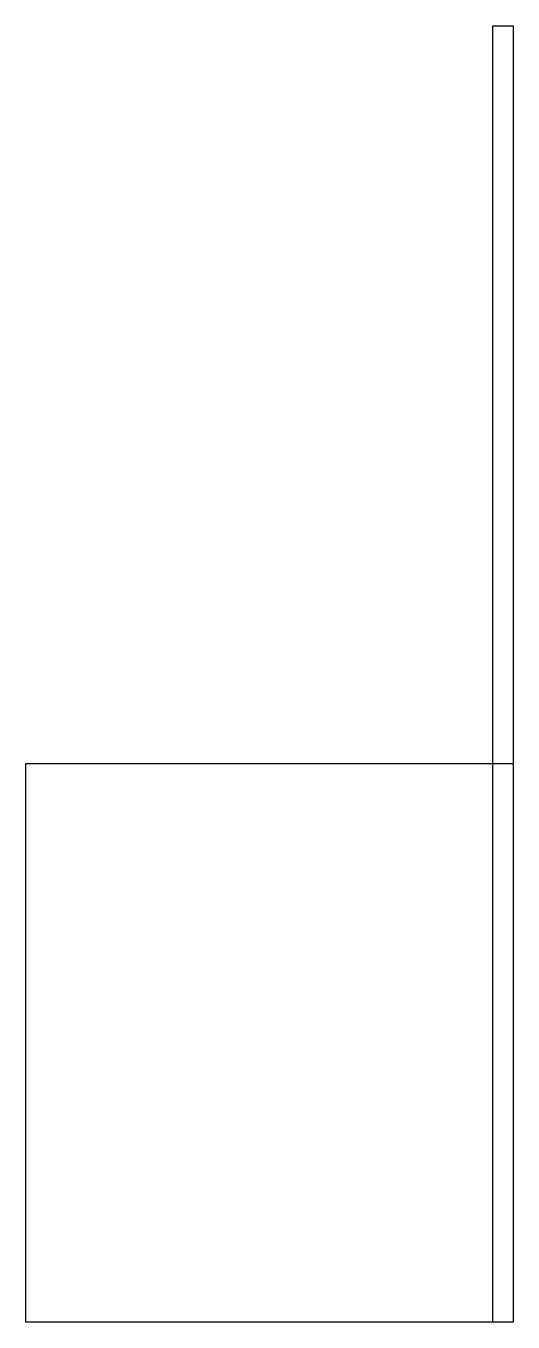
# Model space of a CAD drawing. Header units: millimetres. Extents: x -218 to 0, y -580 to 0.
import ezdxf

# ---------------------------------------------------------------- set-up
doc = ezdxf.new("R2010")
doc.units = ezdxf.units.MM
doc.layers.get('0').update_dxf_attribs({"linetype": 'CONTINUOUS'})

msp = doc.modelspace()

# ---------------------------------------------------------------- linework, layer by layer
msp.add_line((-212, -330), (0, -330))
for points in [[(0, 0), (0, -580), (-9, -580), (-9, 0)], [(-218, -330), (0, -330), (0, -580), (-218, -580)]]:
    msp.add_lwpolyline(points, close=True)

doc.saveas('drawing.dxf')
